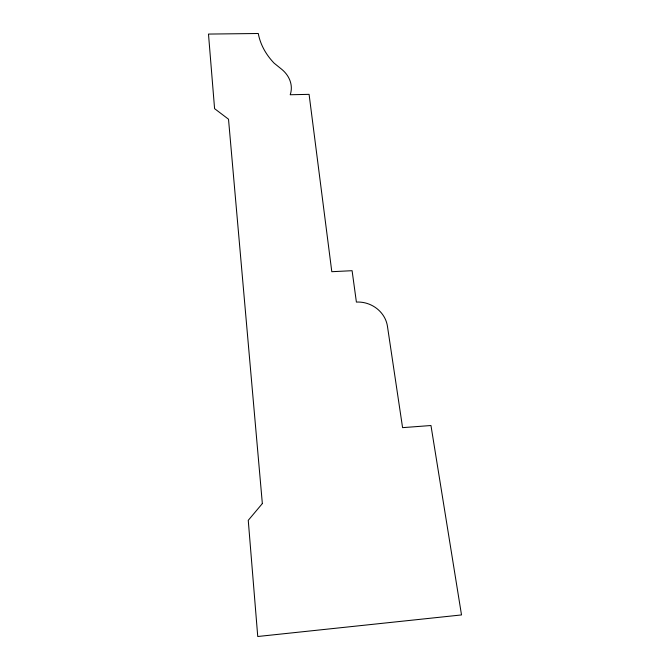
<?xml version="1.0" encoding="UTF-8"?>
<svg xmlns="http://www.w3.org/2000/svg" width="670" height="670" viewBox="0 0 670 670"><rect width="100%" height="100%" fill="white"/><g stroke="black" fill="none" stroke-linecap="round" stroke-linejoin="round"><path stroke-width="1" d="M262.347 503.572L248.252 520.33L257.749 636.5L461.513 614.934L430.969 425.517L402.578 427.644L387.436 326.215A28.215 25.695 22.7 0 0 356.398 302.078L352.093 270.697L331.801 271.702L309.088 94.353L290.21 94.746A30.351 24.857 9.2 0 0 281.919 69.462L274.139 63.181A71.439 56.573 12.9 0 1 258.285 33.5L208.487 34.069L214.584 108.649L228.512 119.21L262.347 503.572"/></g></svg>
